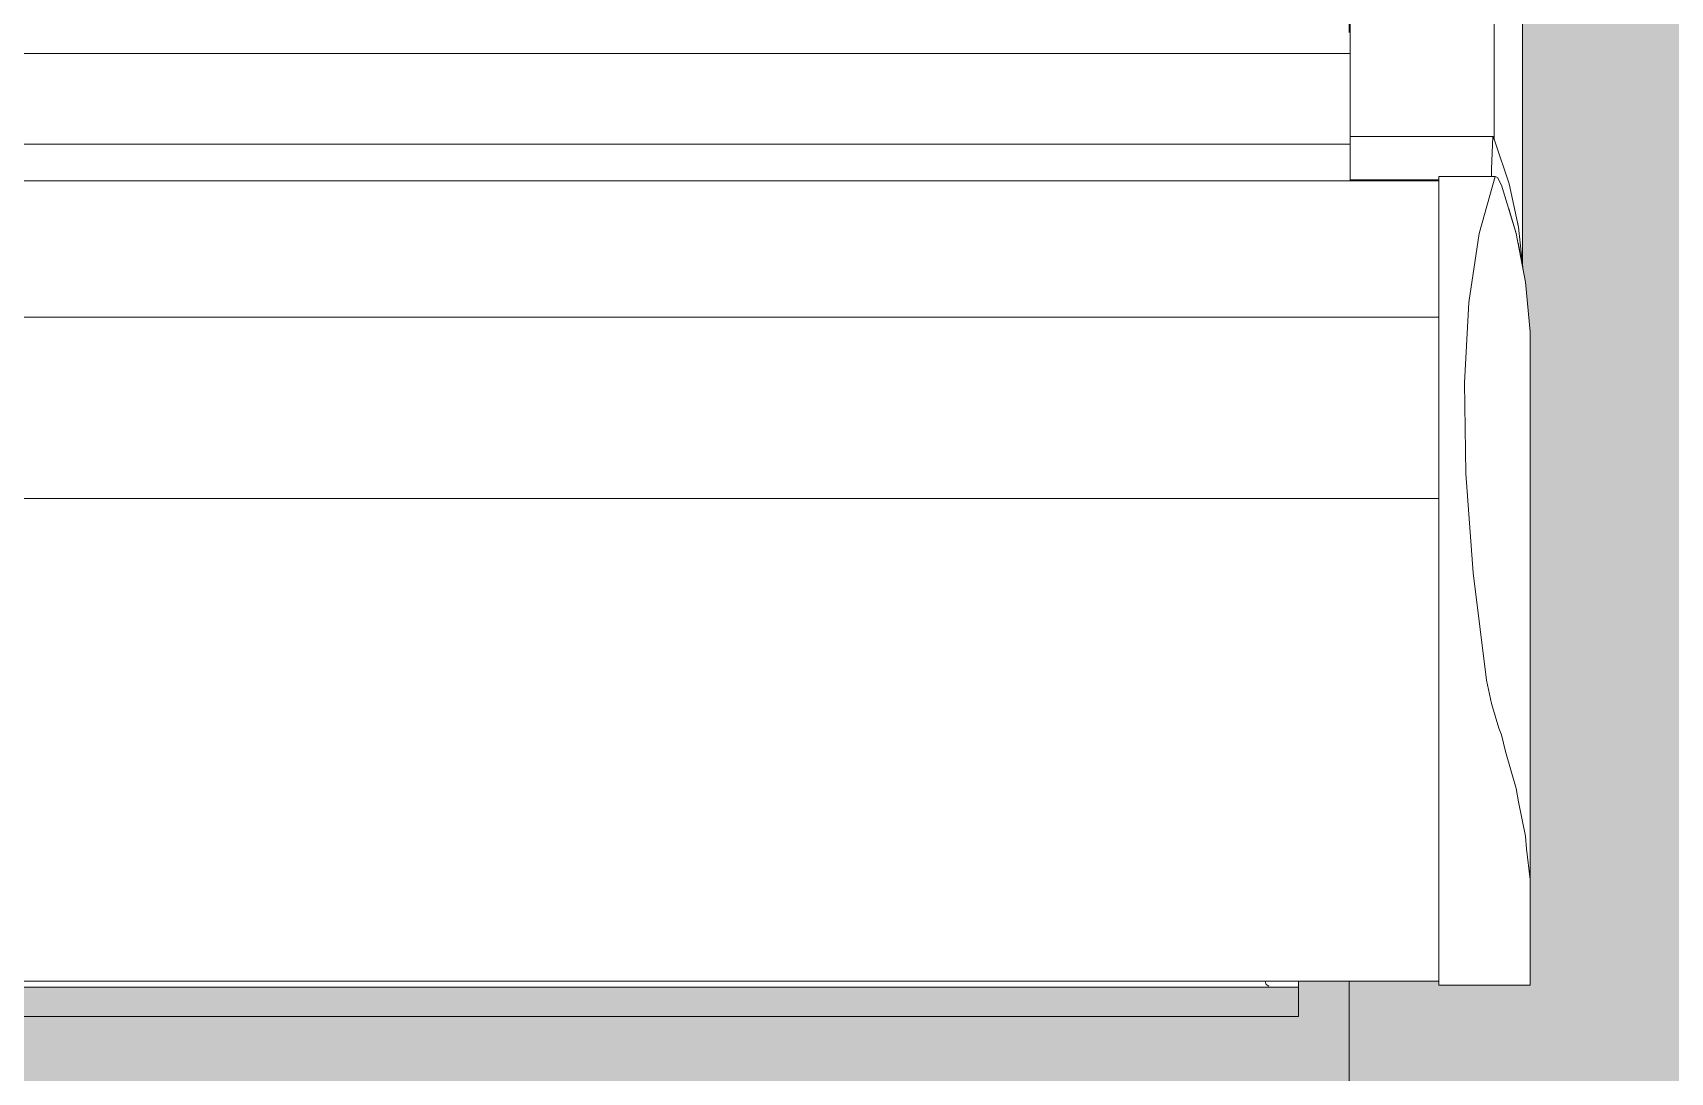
# Model space of a CAD drawing. Header units: metres. Extents: x -208 to 1512, y -277 to 123.
# Drawn here: x 17.5279 to 17.9869, y -23.7764 to -23.4849 of the extents above; entities that cross this region are included whole.
import ezdxf

# ---------------------------------------------------------------- set-up
doc = ezdxf.new("R2010")
doc.units = ezdxf.units.M
doc.header["$MEASUREMENT"] = 0
doc.linetypes.add('Wipeout_Contour', pattern=[1, 0, -1])
doc.layers.add('325 Dachfenster', color=7, linetype='Continuous')
doc.layers.add('330 Dachaufbau', color=7, linetype='Continuous')

# ---------------------------------------------------------------- blocks, each defined once
blk = doc.blocks.new('Dachfläche_8_4', base_point=(18.9306, -21.27982))
at = {"layer": '330 Dachaufbau', "linetype": 'Continuous', "lineweight": 0, "true_color": 0x000000}
h = blk.add_hatch(color=18, dxfattribs=at)
h.paths.add_polyline_path([(18.91751, -24.33504), (18.9306, -21.27982), (12.32089, -21.27982), (12.32089, -21.295), (15.47503, -21.295), (15.47503, -24.33504)])
h.paths.add_polyline_path([(16.23688, -23.72517), (16.23688, -22.11982), (17.89688, -22.11982), (17.89688, -23.72517)], flags=0)
at = {"layer": '330 Dachaufbau', "color": 7, "linetype": 'Continuous', "lineweight": 18, "flags": 128}
for points in [[(17.89688, -23.72517), (17.89688, -22.11982)], [(16.23688, -23.72517), (17.89688, -23.72517)]]:
    blk.add_lwpolyline(points, dxfattribs=at)
blk = doc.blocks.new('VELUX SlopeRoofBundle[6]_4')
at = {"color": 254, "linetype": 'Wipeout_Contour', "lineweight": 0, "ltscale": 148.60469}
blk.add_wipeout([(17.922, -23.68644), (17.922, -23.70058), (17.94438, -23.70058), (17.9437, -23.69681), (17.94071, -23.68644)], dxfattribs=at).dxf.layer = '325 Dachfenster'
at = {"color": 254, "linetype": 'Wipeout_Contour', "lineweight": 0, "ltscale": 119.056379}
blk.add_wipeout([(17.922, -23.74464), (17.922, -23.75199), (17.94763, -23.75199), (17.94762, -23.74464)], dxfattribs=at).dxf.layer = '325 Dachfenster'
at = {"color": 254, "linetype": 'Wipeout_Contour', "lineweight": 0, "ltscale": 296.52441}
blk.add_wipeout([(17.1573, -23.75248), (17.8827, -23.75248), (17.8827, -23.75227), (17.8744, -23.75227), (17.8736, -23.75178), (17.87339, -23.75079), (17.16661, -23.75079), (17.1664, -23.75178), (17.1656, -23.75227), (17.1573, -23.75227)], dxfattribs=at).dxf.layer = '325 Dachfenster'
at = {"color": 254, "linetype": 'Wipeout_Contour', "lineweight": 0, "ltscale": 148.176378}
blk.add_wipeout([(17.922, -23.67986), (17.922, -23.68644), (17.94071, -23.68644), (17.9396, -23.68177), (17.93884, -23.67986)], dxfattribs=at).dxf.layer = '325 Dachfenster'
at = {"color": 254, "linetype": 'Wipeout_Contour', "lineweight": 0, "ltscale": 119.03066}
blk.add_wipeout([(17.922, -23.73587), (17.922, -23.74464), (17.94762, -23.74464), (17.94761, -23.73587)], dxfattribs=at).dxf.layer = '325 Dachfenster'
at = {"color": 254, "linetype": 'Wipeout_Contour', "lineweight": 0, "ltscale": 149.011809}
blk.add_wipeout([(17.8827, -23.75079), (17.87339, -23.75079), (17.8736, -23.75178), (17.8744, -23.75227), (17.8827, -23.75227)], dxfattribs=at).dxf.layer = '325 Dachfenster'
at = {"color": 254, "linetype": 'Wipeout_Contour', "lineweight": 0, "ltscale": 118.889344}
blk.add_wipeout([(17.922, -23.67301), (17.922, -23.67986), (17.93884, -23.67986), (17.93675, -23.67301)], dxfattribs=at).dxf.layer = '325 Dachfenster'
at = {"color": 254, "linetype": 'Wipeout_Contour', "lineweight": 0, "ltscale": 119.000218}
blk.add_wipeout([(17.922, -23.72554), (17.922, -23.73587), (17.94761, -23.73587), (17.9476, -23.72554)], dxfattribs=at).dxf.layer = '325 Dachfenster'
at = {"color": 254, "linetype": 'Wipeout_Contour', "lineweight": 0, "ltscale": 118.079344}
blk.add_wipeout([(17.922, -23.74329), (17.118, -23.74329), (17.118, -23.75079), (17.922, -23.75079)], dxfattribs=at).dxf.layer = '325 Dachfenster'
at = {"layer": '325 Dachfenster', "linetype": 'Continuous', "lineweight": 0, "flags": 128}
for points in [[(17.118, -23.75079), (17.922, -23.75079)], [(17.8736, -23.75178), (17.87339, -23.75079)], [(17.8827, -23.75079), (17.8827, -23.75227), (17.8827, -23.75248)], [(17.8827, -23.75248), (17.1573, -23.75248)], [(17.8736, -23.75178), (17.8744, -23.75227)]]:
    blk.add_lwpolyline(points, dxfattribs=at)
at = {"color": 254, "linetype": 'Wipeout_Contour', "lineweight": 0, "ltscale": 355.101791}
blk.add_wipeout([(17.93884, -23.67986), (17.9396, -23.68177), (17.9396, -23.52767), (17.93849, -23.5255), (17.93786, -23.52522), (17.93335, -23.5412), (17.93046, -23.56058), (17.92919, -23.58306), (17.92961, -23.60845), (17.9317, -23.63631), (17.93543, -23.66643), (17.93675, -23.67301)], dxfattribs=at).dxf.layer = '325 Dachfenster'
at = {"color": 254, "linetype": 'Wipeout_Contour', "lineweight": 0, "ltscale": 148.620324}
blk.add_wipeout([(17.922, -23.71373), (17.922, -23.72554), (17.9476, -23.72554), (17.9476, -23.72236), (17.94665, -23.71373)], dxfattribs=at).dxf.layer = '325 Dachfenster'
at = {"color": 254, "linetype": 'Wipeout_Contour', "lineweight": 0, "ltscale": 118.053313}
blk.add_wipeout([(17.922, -23.73459), (17.118, -23.73459), (17.118, -23.74329), (17.922, -23.74329)], dxfattribs=at).dxf.layer = '325 Dachfenster'
at = {"color": 254, "linetype": 'Wipeout_Contour', "lineweight": 0, "ltscale": 148.834651}
blk.add_wipeout([(17.9437, -23.54116), (17.9396, -23.52767), (17.9396, -23.68177), (17.94071, -23.68644), (17.9437, -23.69681)], dxfattribs=at).dxf.layer = '325 Dachfenster'
at = {"color": 254, "linetype": 'Wipeout_Contour', "lineweight": 0, "ltscale": 118.557956}
blk.add_wipeout([(17.922, -23.5412), (17.922, -23.56058), (17.93046, -23.56058), (17.93335, -23.5412)], dxfattribs=at).dxf.layer = '325 Dachfenster'
at = {"color": 254, "linetype": 'Wipeout_Contour', "lineweight": 0, "ltscale": 238.730293}
blk.add_wipeout([(17.9476, -23.59033), (17.9476, -23.72236), (17.94761, -23.73587), (17.94762, -23.74464), (17.94763, -23.75199), (17.94763, -23.74987), (17.94763, -23.65837), (17.9476, -23.58469)], dxfattribs=at).dxf.layer = '325 Dachfenster'
at = {"color": 254, "linetype": 'Wipeout_Contour', "lineweight": 0, "ltscale": 118.763883}
blk.add_wipeout([(17.922, -23.60845), (17.922, -23.63631), (17.9317, -23.63631), (17.92961, -23.60845)], dxfattribs=at).dxf.layer = '325 Dachfenster'
at = {"color": 254, "linetype": 'Wipeout_Contour', "lineweight": 0, "ltscale": 118.022854}
blk.add_wipeout([(17.118, -23.72434), (17.118, -23.73459), (17.922, -23.73459), (17.922, -23.72434)], dxfattribs=at).dxf.layer = '325 Dachfenster'
at = {"layer": '325 Dachfenster', "linetype": 'Continuous', "lineweight": 0, "flags": 128}
for points in [[(17.94763, -23.74987), (17.94763, -23.75199)], [(17.94763, -23.75199), (17.922, -23.75199)]]:
    blk.add_lwpolyline(points, dxfattribs=at)
at = {"color": 254, "linetype": 'Wipeout_Contour', "lineweight": 0, "ltscale": 118.523788}
blk.add_wipeout([(17.922, -23.52522), (17.922, -23.5412), (17.93335, -23.5412), (17.93786, -23.52522)], dxfattribs=at).dxf.layer = '325 Dachfenster'
at = {"color": 254, "linetype": 'Wipeout_Contour', "lineweight": 0, "ltscale": 118.560598}
blk.add_wipeout([(17.922, -23.56058), (17.922, -23.58306), (17.92919, -23.58306), (17.93046, -23.56058)], dxfattribs=at).dxf.layer = '325 Dachfenster'
at = {"color": 254, "linetype": 'Wipeout_Contour', "lineweight": 0, "ltscale": 118.898335}
blk.add_wipeout([(17.922, -23.63631), (17.922, -23.66643), (17.93543, -23.66643), (17.9317, -23.63631)], dxfattribs=at).dxf.layer = '325 Dachfenster'
at = {"color": 254, "linetype": 'Wipeout_Contour', "lineweight": 0, "ltscale": 148.607959}
blk.add_wipeout([(17.922, -23.70058), (17.922, -23.71373), (17.94665, -23.71373), (17.9463, -23.71017), (17.94438, -23.70058)], dxfattribs=at).dxf.layer = '325 Dachfenster'
at = {"color": 254, "linetype": 'Wipeout_Contour', "lineweight": 0, "ltscale": 177.495602}
blk.add_wipeout([(17.9368, -23.52522), (17.9377, -23.52522), (17.9377, -23.51528), (17.93725, -23.5141), (17.93717, -23.51402), (17.9368, -23.52319)], dxfattribs=at).dxf.layer = '325 Dachfenster'
at = {"color": 254, "linetype": 'Wipeout_Contour', "lineweight": 0, "ltscale": 118.287497}
blk.add_wipeout([(17.8972, -23.52614), (17.8972, -23.52642), (17.922, -23.52642), (17.922, -23.52614)], dxfattribs=at).dxf.layer = '325 Dachfenster'
at = {"color": 254, "linetype": 'Wipeout_Contour', "lineweight": 0, "ltscale": 117.456574}
blk.add_wipeout([(17.922, -23.54254), (17.118, -23.54254), (17.118, -23.56376), (17.922, -23.56376)], dxfattribs=at).dxf.layer = '325 Dachfenster'
at = {"color": 254, "linetype": 'Wipeout_Contour', "lineweight": 0, "ltscale": 148.918378}
blk.add_wipeout([(17.9437, -23.54116), (17.9437, -23.69681), (17.94438, -23.70058), (17.9463, -23.71017), (17.9463, -23.55481)], dxfattribs=at).dxf.layer = '325 Dachfenster'
at = {"color": 254, "linetype": 'Wipeout_Contour', "lineweight": 0, "ltscale": 118.581413}
blk.add_wipeout([(17.922, -23.58306), (17.922, -23.60845), (17.92961, -23.60845), (17.92919, -23.58306)], dxfattribs=at).dxf.layer = '325 Dachfenster'
at = {"color": 254, "linetype": 'Wipeout_Contour', "lineweight": 0, "ltscale": 118.845099}
blk.add_wipeout([(17.922, -23.66643), (17.922, -23.67301), (17.93675, -23.67301), (17.93543, -23.66643)], dxfattribs=at).dxf.layer = '325 Dachfenster'
at = {"color": 254, "linetype": 'Wipeout_Contour', "lineweight": 0, "ltscale": 117.987509}
blk.add_wipeout([(17.922, -23.7126), (17.118, -23.7126), (17.118, -23.72434), (17.922, -23.72434)], dxfattribs=at).dxf.layer = '325 Dachfenster'
at = {"color": 254, "linetype": 'Wipeout_Contour', "lineweight": 0, "ltscale": 118.286988}
blk.add_wipeout([(17.8972, -23.51402), (17.8972, -23.52319), (17.9368, -23.52319), (17.93717, -23.51402)], dxfattribs=at).dxf.layer = '325 Dachfenster'
at = {"color": 254, "linetype": 'Wipeout_Contour', "lineweight": 0, "ltscale": 118.801111}
blk.add_wipeout([(17.9444, -23.5394), (17.9444, -23.54483), (17.9457, -23.55166), (17.9457, -23.55165)], dxfattribs=at).dxf.layer = '325 Dachfenster'
at = {"color": 254, "linetype": 'Wipeout_Contour', "lineweight": 0, "ltscale": 148.983798}
blk.add_wipeout([(17.9463, -23.55481), (17.9463, -23.71017), (17.94665, -23.71373), (17.9476, -23.72236), (17.9476, -23.56872)], dxfattribs=at).dxf.layer = '325 Dachfenster'
at = {"color": 254, "linetype": 'Wipeout_Contour', "lineweight": 0, "ltscale": 117.491635}
blk.add_wipeout([(17.922, -23.56376), (17.118, -23.56376), (17.118, -23.56461), (17.922, -23.56461)], dxfattribs=at).dxf.layer = '325 Dachfenster'
at = {"color": 254, "linetype": 'Wipeout_Contour', "lineweight": 0, "ltscale": 117.774462}
blk.add_wipeout([(17.118, -23.63723), (17.118, -23.667), (17.922, -23.667), (17.922, -23.63723)], dxfattribs=at).dxf.layer = '325 Dachfenster'
at = {"color": 254, "linetype": 'Wipeout_Contour', "lineweight": 0, "ltscale": 117.947845}
blk.add_wipeout([(17.922, -23.69966), (17.118, -23.69966), (17.118, -23.7126), (17.922, -23.7126)], dxfattribs=at).dxf.layer = '325 Dachfenster'
at = {"layer": '325 Dachfenster', "linetype": 'Continuous', "lineweight": 0, "flags": 128}
for points in [[(17.9476, -23.57005), (17.9476, -23.58469)], [(17.9476, -23.58469), (17.94763, -23.65837)], [(17.94763, -23.65837), (17.94763, -23.74987)]]:
    blk.add_lwpolyline(points, dxfattribs=at)
at = {"color": 254, "linetype": 'Wipeout_Contour', "lineweight": 0, "ltscale": 117.326356}
blk.add_wipeout([(17.8972, -22.94339), (17.8972, -23.51402), (17.8989, -23.51402), (17.8989, -22.94213)], dxfattribs=at).dxf.layer = '325 Dachfenster'
at = {"color": 254, "linetype": 'Wipeout_Contour', "lineweight": 0, "ltscale": 117.343963}
blk.add_wipeout([(17.1428, -23.51963), (17.8972, -23.51963), (17.8972, -23.51768), (17.1428, -23.51768)], dxfattribs=at).dxf.layer = '325 Dachfenster'
at = {"color": 254, "linetype": 'Wipeout_Contour', "lineweight": 0, "ltscale": 177.596564}
blk.add_wipeout([(17.8972, -23.52614), (17.922, -23.52614), (17.922, -23.52522), (17.9368, -23.52522), (17.9368, -23.52319), (17.8972, -23.52319)], dxfattribs=at).dxf.layer = '325 Dachfenster'
at = {"color": 254, "linetype": 'Wipeout_Contour', "lineweight": 0, "ltscale": 148.182788}
blk.add_wipeout([(17.9417, -23.52723), (17.9417, -23.53458), (17.9437, -23.54116), (17.9444, -23.54483), (17.9444, -23.5394)], dxfattribs=at).dxf.layer = '325 Dachfenster'
at = {"color": 254, "linetype": 'Wipeout_Contour', "lineweight": 0, "ltscale": 117.691639}
blk.add_wipeout([(17.118, -23.63723), (17.922, -23.63723), (17.922, -23.61552), (17.118, -23.61552)], dxfattribs=at).dxf.layer = '325 Dachfenster'
at = {"color": 254, "linetype": 'Wipeout_Contour', "lineweight": 0, "ltscale": 117.904435}
blk.add_wipeout([(17.118, -23.68559), (17.118, -23.69966), (17.922, -23.69966), (17.922, -23.68559)], dxfattribs=at).dxf.layer = '325 Dachfenster'
at = {"color": 254, "linetype": 'Wipeout_Contour', "lineweight": 0, "ltscale": 207.854474}
blk.add_wipeout([(17.9377, -23.51528), (17.9377, -23.52522), (17.93786, -23.52522), (17.93849, -23.5255), (17.9396, -23.52767), (17.9417, -23.53458), (17.9417, -23.52723)], dxfattribs=at).dxf.layer = '325 Dachfenster'
at = {"color": 254, "linetype": 'Wipeout_Contour', "lineweight": 0, "ltscale": 117.350801}
blk.add_wipeout([(17.1428, -23.51963), (17.1428, -23.52195), (17.8972, -23.52195), (17.8972, -23.51963)], dxfattribs=at).dxf.layer = '325 Dachfenster'
at = {"color": 254, "linetype": 'Wipeout_Contour', "lineweight": 0, "ltscale": 117.396604}
blk.add_wipeout([(17.118, -23.52642), (17.118, -23.54254), (17.922, -23.54254), (17.922, -23.52642)], dxfattribs=at).dxf.layer = '325 Dachfenster'
at = {"color": 254, "linetype": 'Wipeout_Contour', "lineweight": 0, "ltscale": 117.611103}
blk.add_wipeout([(17.118, -23.61446), (17.922, -23.61446), (17.922, -23.58808), (17.118, -23.58808)], dxfattribs=at).dxf.layer = '325 Dachfenster'
at = {"color": 254, "linetype": 'Wipeout_Contour', "lineweight": 0, "ltscale": 117.871909}
blk.add_wipeout([(17.118, -23.67951), (17.118, -23.68559), (17.922, -23.68559), (17.922, -23.67951)], dxfattribs=at).dxf.layer = '325 Dachfenster'
at = {"color": 254, "linetype": 'Wipeout_Contour', "lineweight": 0, "ltscale": 147.677592}
blk.add_wipeout([(17.9375, -22.94309), (17.9375, -23.51476), (17.9377, -23.51528), (17.9415, -23.52663), (17.9415, -22.95504)], dxfattribs=at).dxf.layer = '325 Dachfenster'
at = {"color": 254, "linetype": 'Wipeout_Contour', "lineweight": 0, "ltscale": 117.366103}
blk.add_wipeout([(17.1428, -23.52642), (17.8972, -23.52642), (17.8972, -23.5247), (17.1428, -23.5247)], dxfattribs=at).dxf.layer = '325 Dachfenster'
at = {"color": 254, "linetype": 'Wipeout_Contour', "lineweight": 0, "ltscale": 117.531039}
blk.add_wipeout([(17.922, -23.56461), (17.118, -23.56461), (17.118, -23.58808), (17.922, -23.58808)], dxfattribs=at).dxf.layer = '325 Dachfenster'
at = {"color": 254, "linetype": 'Wipeout_Contour', "lineweight": 0, "ltscale": 117.656086}
blk.add_wipeout([(17.118, -23.61552), (17.922, -23.61552), (17.922, -23.61531), (17.118, -23.61531)], dxfattribs=at).dxf.layer = '325 Dachfenster'
at = {"color": 254, "linetype": 'Wipeout_Contour', "lineweight": 0, "ltscale": 117.851799}
blk.add_wipeout([(17.118, -23.67308), (17.118, -23.67951), (17.922, -23.67951), (17.922, -23.67308)], dxfattribs=at).dxf.layer = '325 Dachfenster'
at = {"layer": '325 Dachfenster', "linetype": 'Continuous', "lineweight": 0, "flags": 128}
for points in [[(17.93786, -23.52522), (17.922, -23.52522)], [(17.93786, -23.52522), (17.93849, -23.5255)], [(17.118, -23.56461), (17.922, -23.56461)]]:
    blk.add_lwpolyline(points, dxfattribs=at)
at = {"color": 254, "linetype": 'Wipeout_Contour', "lineweight": 0, "ltscale": 117.371274}
blk.add_wipeout([(17.8989, -22.94213), (17.8989, -23.51402), (17.9357, -23.51402), (17.9357, -22.94213)], dxfattribs=at).dxf.layer = '325 Dachfenster'
at = {"color": 254, "linetype": 'Wipeout_Contour', "lineweight": 0, "ltscale": 147.721338}
blk.add_wipeout([(17.9415, -22.95504), (17.9415, -23.52663), (17.9417, -23.52723), (17.9442, -23.5385), (17.9442, -22.96721)], dxfattribs=at).dxf.layer = '325 Dachfenster'
at = {"color": 254, "linetype": 'Wipeout_Contour', "lineweight": 0, "ltscale": 117.358937}
blk.add_wipeout([(17.1428, -23.52195), (17.1428, -23.5247), (17.8972, -23.5247), (17.8972, -23.52195)], dxfattribs=at).dxf.layer = '325 Dachfenster'
at = {"color": 254, "linetype": 'Wipeout_Contour', "lineweight": 0, "ltscale": 117.654843}
blk.add_wipeout([(17.922, -23.61474), (17.118, -23.61474), (17.118, -23.61531), (17.922, -23.61531)], dxfattribs=at).dxf.layer = '325 Dachfenster'
at = {"color": 254, "linetype": 'Wipeout_Contour', "lineweight": 0, "ltscale": 117.831678}
blk.add_wipeout([(17.118, -23.667), (17.118, -23.67308), (17.922, -23.67308), (17.922, -23.667)], dxfattribs=at).dxf.layer = '325 Dachfenster'
at = {"layer": '325 Dachfenster', "linetype": 'Continuous', "lineweight": 0, "flags": 128}
for points in [[(17.8972, -23.52642), (17.8972, -23.52614)], [(17.8972, -23.52614), (17.922, -23.52614)], [(17.118, -23.52642), (17.922, -23.52642)]]:
    blk.add_lwpolyline(points, dxfattribs=at)
at = {"color": 254, "linetype": 'Wipeout_Contour', "lineweight": 0, "ltscale": 176.963198}
blk.add_wipeout([(17.9357, -22.94213), (17.9357, -23.51402), (17.93717, -23.51402), (17.93725, -23.5141), (17.9375, -23.51476), (17.9375, -22.94309)], dxfattribs=at).dxf.layer = '325 Dachfenster'
at = {"color": 254, "linetype": 'Wipeout_Contour', "lineweight": 0, "ltscale": 147.728869}
blk.add_wipeout([(17.9442, -22.96721), (17.9442, -23.5385), (17.9444, -23.5394), (17.9455, -23.54976), (17.9455, -22.97946)], dxfattribs=at).dxf.layer = '325 Dachfenster'
at = {"color": 254, "linetype": 'Wipeout_Contour', "lineweight": 0, "ltscale": 117.24521}
blk.add_wipeout([(17.1428, -23.48497), (17.1428, -23.49071), (17.8972, -23.49071), (17.8972, -23.48497)], dxfattribs=at).dxf.layer = '325 Dachfenster'
at = {"color": 254, "linetype": 'Wipeout_Contour', "lineweight": 0, "ltscale": 117.269183}
blk.add_wipeout([(17.1428, -23.49649), (17.8972, -23.49649), (17.8972, -23.49418), (17.1428, -23.49418)], dxfattribs=at).dxf.layer = '325 Dachfenster'
at = {"color": 254, "linetype": 'Wipeout_Contour', "lineweight": 0, "ltscale": 117.297124}
blk.add_wipeout([(17.1428, -23.5023), (17.1428, -23.50579), (17.8972, -23.50579), (17.8972, -23.5023)], dxfattribs=at).dxf.layer = '325 Dachfenster'
at = {"color": 254, "linetype": 'Wipeout_Contour', "lineweight": 0, "ltscale": 117.320882}
blk.add_wipeout([(17.1428, -23.50951), (17.1428, -23.51339), (17.8972, -23.51339), (17.8972, -23.50951)], dxfattribs=at).dxf.layer = '325 Dachfenster'
at = {"color": 254, "linetype": 'Wipeout_Contour', "lineweight": 0, "ltscale": 117.653476}
blk.add_wipeout([(17.922, -23.61446), (17.118, -23.61446), (17.118, -23.61474), (17.922, -23.61474)], dxfattribs=at).dxf.layer = '325 Dachfenster'
at = {"layer": '325 Dachfenster', "linetype": 'Continuous', "lineweight": 0, "flags": 128}
for points in [[(17.9375, -22.94309), (17.9375, -23.51476)], [(17.9455, -22.97946), (17.9455, -23.54976)], [(17.93717, -23.51402), (17.9368, -23.52319), (17.9368, -23.52522)], [(17.93717, -23.51402), (17.93725, -23.5141)], [(17.93725, -23.5141), (17.9377, -23.51528), (17.9417, -23.52723), (17.9444, -23.5394), (17.9457, -23.55165)], [(17.922, -23.75199), (17.922, -23.74464), (17.922, -23.73587), (17.922, -23.72554), (17.922, -23.71373), (17.922, -23.70058), (17.922, -23.68644), (17.922, -23.67986), (17.922, -23.67301), (17.922, -23.66643), (17.922, -23.63631), (17.922, -23.60845), (17.922, -23.58306), (17.922, -23.56058), (17.922, -23.5412), (17.922, -23.52522)], [(17.94763, -23.75199), (17.94762, -23.74464), (17.94761, -23.73587), (17.9476, -23.72554), (17.9476, -23.72236), (17.94665, -23.71373), (17.9463, -23.71017), (17.94438, -23.70058), (17.9437, -23.69681), (17.94071, -23.68644), (17.9396, -23.68177), (17.93884, -23.67986), (17.93675, -23.67301), (17.93543, -23.66643), (17.9317, -23.63631), (17.92961, -23.60845), (17.92919, -23.58306), (17.93046, -23.56058), (17.93335, -23.5412), (17.93786, -23.52522)], [(17.93849, -23.5255), (17.9396, -23.52767), (17.9437, -23.54116), (17.9463, -23.55481), (17.9476, -23.56872), (17.9476, -23.57005)], [(17.9457, -23.55166), (17.9457, -23.55165)], [(17.118, -23.61552), (17.922, -23.61552)]]:
    blk.add_lwpolyline(points, dxfattribs=at)
at = {"color": 254, "linetype": 'Wipeout_Contour', "lineweight": 0, "ltscale": 117.23557}
blk.add_wipeout([(17.1428, -23.48497), (17.8972, -23.48497), (17.8972, -23.48484), (17.1428, -23.48484)], dxfattribs=at).dxf.layer = '325 Dachfenster'
at = {"color": 254, "linetype": 'Wipeout_Contour', "lineweight": 0, "ltscale": 117.262347}
blk.add_wipeout([(17.1428, -23.49418), (17.8972, -23.49418), (17.8972, -23.49223), (17.1428, -23.49223)], dxfattribs=at).dxf.layer = '325 Dachfenster'
at = {"color": 254, "linetype": 'Wipeout_Contour', "lineweight": 0, "ltscale": 117.286626}
blk.add_wipeout([(17.8972, -23.49925), (17.1428, -23.49925), (17.1428, -23.5023), (17.8972, -23.5023)], dxfattribs=at).dxf.layer = '325 Dachfenster'
at = {"color": 254, "linetype": 'Wipeout_Contour', "lineweight": 0, "ltscale": 117.308696}
blk.add_wipeout([(17.1428, -23.50579), (17.1428, -23.50951), (17.8972, -23.50951), (17.8972, -23.50579)], dxfattribs=at).dxf.layer = '325 Dachfenster'
at = {"color": 254, "linetype": 'Wipeout_Contour', "lineweight": 0, "ltscale": 117.334432}
blk.add_wipeout([(17.1428, -23.51616), (17.8972, -23.51616), (17.8972, -23.51522), (17.1428, -23.51522)], dxfattribs=at).dxf.layer = '325 Dachfenster'
at = {"color": 254, "linetype": 'Wipeout_Contour', "lineweight": 0, "ltscale": 117.256766}
blk.add_wipeout([(17.1428, -23.49071), (17.1428, -23.49223), (17.8972, -23.49223), (17.8972, -23.49071)], dxfattribs=at).dxf.layer = '325 Dachfenster'
at = {"color": 254, "linetype": 'Wipeout_Contour', "lineweight": 0, "ltscale": 117.277316}
blk.add_wipeout([(17.1428, -23.49649), (17.1428, -23.49925), (17.8972, -23.49925), (17.8972, -23.49649)], dxfattribs=at).dxf.layer = '325 Dachfenster'
at = {"color": 254, "linetype": 'Wipeout_Contour', "lineweight": 0, "ltscale": 117.329695}
blk.add_wipeout([(17.1428, -23.51448), (17.8972, -23.51448), (17.8972, -23.51398), (17.1428, -23.51398)], dxfattribs=at).dxf.layer = '325 Dachfenster'
at = {"layer": '325 Dachfenster', "linetype": 'Continuous', "lineweight": 0, "flags": 128}
blk.add_lwpolyline([(17.8972, -23.49071), (17.1428, -23.49071)], dxfattribs=at)
at = {"color": 254, "linetype": 'Wipeout_Contour', "lineweight": 0, "ltscale": 117.338379}
blk.add_wipeout([(17.1428, -23.51768), (17.8972, -23.51768), (17.8972, -23.51616), (17.1428, -23.51616)], dxfattribs=at).dxf.layer = '325 Dachfenster'
at = {"color": 254, "linetype": 'Wipeout_Contour', "lineweight": 0, "ltscale": 117.331162}
blk.add_wipeout([(17.1428, -23.51448), (17.1428, -23.51489), (17.8972, -23.51489), (17.8972, -23.51448)], dxfattribs=at).dxf.layer = '325 Dachfenster'
at = {"color": 254, "linetype": 'Wipeout_Contour', "lineweight": 0, "ltscale": 117.332375}
blk.add_wipeout([(17.1428, -23.51522), (17.8972, -23.51522), (17.8972, -23.51489), (17.1428, -23.51489)], dxfattribs=at).dxf.layer = '325 Dachfenster'
at = {"color": 254, "linetype": 'Wipeout_Contour', "lineweight": 0, "ltscale": 117.328445}
blk.add_wipeout([(17.1428, -23.51391), (17.8972, -23.51391), (17.8972, -23.51375), (17.1428, -23.51375)], dxfattribs=at).dxf.layer = '325 Dachfenster'
at = {"color": 254, "linetype": 'Wipeout_Contour', "lineweight": 0, "ltscale": 117.328537}
blk.add_wipeout([(17.1428, -23.51391), (17.1428, -23.51398), (17.8972, -23.51398), (17.8972, -23.51391)], dxfattribs=at).dxf.layer = '325 Dachfenster'
at = {"layer": '325 Dachfenster', "linetype": 'Continuous', "lineweight": 0, "flags": 128}
blk.add_lwpolyline([(17.8972, -23.51616), (17.1428, -23.51616)], dxfattribs=at)
at = {"color": 254, "linetype": 'Wipeout_Contour', "lineweight": 0, "ltscale": 117.327647}
blk.add_wipeout([(17.1428, -23.51375), (17.8972, -23.51375), (17.8972, -23.51339), (17.1428, -23.51339)], dxfattribs=at).dxf.layer = '325 Dachfenster'
at = {"layer": '325 Dachfenster', "linetype": 'Continuous', "lineweight": 0, "flags": 128}
for points in [[(17.8972, -22.94339), (17.8972, -23.51402)], [(17.8972, -23.52614), (17.8972, -23.52319), (17.8972, -23.51402)], [(17.93717, -23.51402), (17.8972, -23.51402)]]:
    blk.add_lwpolyline(points, dxfattribs=at)
blk = doc.blocks.new('Dachfläche_16_4', base_point=(17.97, -22.1008))
at = {"layer": '325 Dachfenster', "color": 7, "linetype": 'Continuous', "lineweight": 13, "true_color": 0xf4f4f4, "flags": 128}
for points in [[(17.89688, -23.80224), (17.89688, -23.75079)], [(17.8827, -23.76076), (17.8827, -23.75248)], [(16.2773, -23.76076), (17.8827, -23.76076)]]:
    blk.add_lwpolyline(points, dxfattribs=at)
at = {"layer": '325 Dachfenster', "linetype": 'Continuous', "lineweight": 0}
blk.add_blockref('VELUX SlopeRoofBundle[6]_4', (0, 0), dxfattribs=at)

msp = doc.modelspace()

# ---------------------------------------------------------------- block references
at = {"layer": '330 Dachaufbau', "color": 7, "linetype": 'Continuous', "lineweight": 18}
msp.add_blockref('Dachfläche_8_4', (18.9306, -21.27982), dxfattribs=at)

# ---------------------------------------------------------------- next in the draw order: block references
at = {"layer": '325 Dachfenster', "color": 7, "linetype": 'Continuous', "lineweight": 13, "true_color": 0xf4f4f4}
msp.add_blockref('Dachfläche_16_4', (17.97, -22.1008), dxfattribs=at)

doc.saveas('drawing.dxf')
